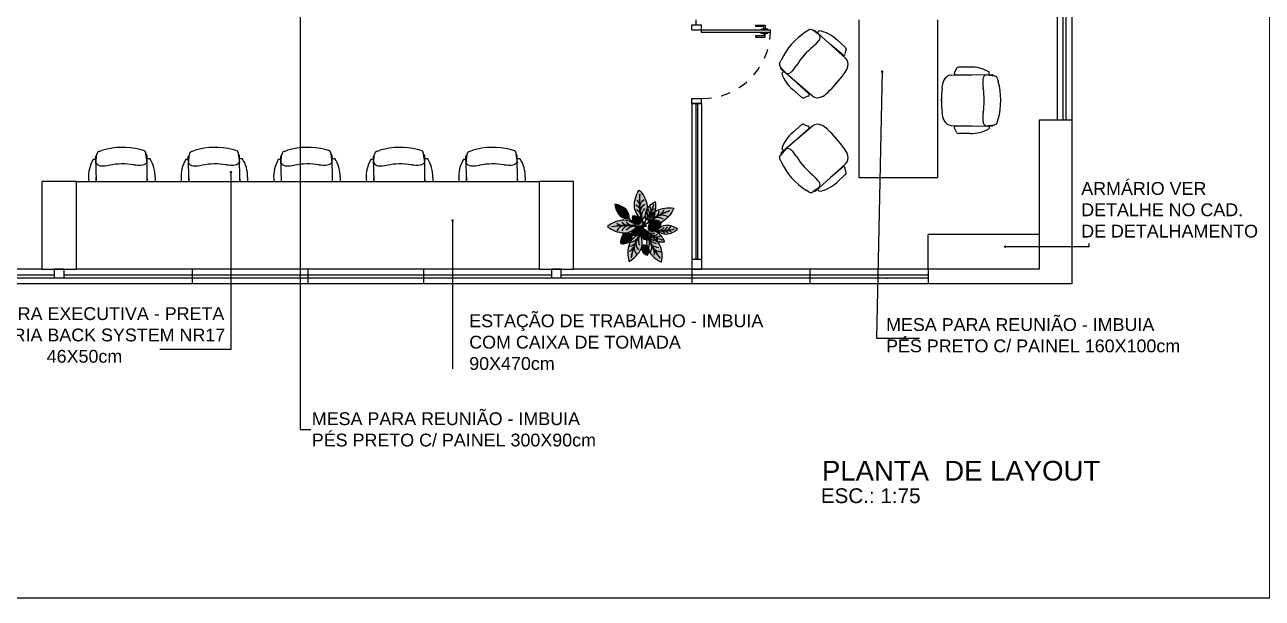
# Model space of a CAD drawing. Header units: millimetres. Extents: x 7034 to 7235, y -465 to -380.
# Drawn here: x 7090.54 to 7103.11, y -396.42 to -390.6 of the extents above; entities that cross this region are included whole.
import ezdxf

# ---------------------------------------------------------------- set-up
doc = ezdxf.new("R2010")
doc.units = ezdxf.units.MM
doc.header["$LTSCALE"] = 0.005
doc.linetypes.add('CONTINUO', pattern=[0])
doc.linetypes.add('DASHED', pattern=[19.05, 12.7, -6.35])
doc.layers.get('0').update_dxf_attribs({"linetype": 'CONTINUO'})
for name, color, linetype in [('0-COTAS', 12, 'Continuous'), ('A-05', 5, 'Continuous'), ('ARQ-PEITORIAL', 4, 'Continuous'), ('ARQ-TEXTO', 3, 'Continuous'), ('ARQ_ALVENARIA', 6, 'Continuous'), ('ARQ_ESQUADRIA', 5, 'Continuous'), ('ARQ_JANELAALTA', 150, 'DASHED'), ('ARQ_TXT_AMBIENTE', 3, 'Continuous'), ('JANELA', 10, 'Continuous'), ('MESA', 7, 'Continuous')]:
    doc.layers.add(name, color=color, linetype=linetype)
doc.layers.add('0-LAYOUT', color=250, linetype='Continuous', lineweight=25)
doc.layers.add('TEXTO', color=7, linetype='Continuous', lineweight=15)
doc.styles.add('50', font='ARIALN.TTF', dxfattribs={"height": 0.1})
doc.styles.get("Standard").update_dxf_attribs({"font": 'arial.ttf'})
doc.dimstyles.new('50', dxfattribs={"dimscale": 0, "dimtxt": 0.1, "dimasz": 0.025, "dimexe": 0.05, "dimexo": 0.05, "dimgap": 0.01, "dimtad": 1, "dimdec": 0, "dimlfac": 100, "dimzin": 0, "dimdsep": 46, "dimtxsty": '50', "dimblk": 'DOT', "dimcen": 0.02, "dimclrd": 1, "dimclre": 1, "dimclrt": 7, "dimadec": 0, "dimazin": 0, "dimtfac": 1, "dimtdec": 0, "dimtofl": 0, "dimtmove": 2, "dimatfit": 2, "dimldrblk": 'DOT', "dimfxl": 0.05, "dimtolj": 1, "dimtzin": 0, "dimlwd": -1, "dimarcsym": 0})

# ---------------------------------------------------------------- blocks, each defined once
blk = doc.blocks.new('_DOT')
at = {"color": 0, "linetype": 'ByBlock'}
blk.add_line((-0.5, 0), (-1, 0), dxfattribs=at)
at = {"color": 0, "linetype": 'ByBlock', "const_width": 0.5}
blk.add_lwpolyline([(-0.25, 0, 1), (0.25, 0, 1)], format="xyb", close=True, dxfattribs=at)
blk = doc.blocks.new('DOT')
at = {"layer": 'ARQ-TEXTO', "color": 0, "linetype": 'ByBlock'}
blk.add_line((-0.5, 0), (-1, 0), dxfattribs=at)
at = {"layer": 'ARQ-TEXTO', "color": 0, "linetype": 'ByBlock', "const_width": 0.5}
blk.add_lwpolyline([(-0.25, 0, 1), (0.25, 0, 1)], format="xyb", close=True, dxfattribs=at)
blk = doc.blocks.new('folha Ant')
at = {"layer": 'MESA', "ltscale": 0.8}
h = blk.add_hatch(color=35, dxfattribs=at)
h.dxf.hatch_style = 1
h.set_gradient(color1=(179, 116, 77), color2=(114, 74, 49), one_color=1, tint=0.32, name='CURVED')
h.paths.add_polyline_path([(0.05, 0), (0.049, 0.006, 0.033108), (0, 0, 0.809082), (0.002, -0.006, -0.032777)])
h.paths.add_polyline_path([(0.097, 0.005, 0.033108), (0.049, 0.006), (0.05, 0, -0.032777), (0.098, -0.001), (0.095, 0.003)])
h = blk.add_hatch(color=85, dxfattribs=at)
h.dxf.hatch_style = 1
h.set_gradient(color1=(103, 159, 96), color2=(52, 80, 48), one_color=1, tint=0.25)
h.paths.add_polyline_path([(0.353, 0.007, -0.09675), (0.099, 0.007, 0.007527), (0.095, 0.003, 0.014292), (0.102, -0.005, 0.086654)])
h = blk.add_hatch(color=85, dxfattribs=at)
h.dxf.hatch_style = 1
h.set_gradient(color1=(103, 159, 96), color2=(179, 207, 175), one_color=1, tint=0.75, name='INVCURVED')
h.paths.add_polyline_path([(0.227, 0.068, 0.199512), (0.099, 0.007, 0.09675), (0.353, 0.007, -0.086654), (0.102, -0.005, 0.192489), (0.227, -0.062, 0.158608), (0.395, 0.003, 0.158608)])
blk.add_lwpolyline([(0.098, -0.001), (0.095, 0.003), (0.097, 0.005, 0.066288), (0, 0, 0.809082), (0.002, -0.006, -0.065625)], format="xyb", close=True, dxfattribs=at)
for centre, radius, start, end in [((0.236, -0.116), 0.184, 92.9121, 139.7695), ((0.236, 0.122), 0.184, 220.2305, 267.0879), ((0.224, 0.658), 0.664, 259.119, 281.2235), ((0.191, 0.72), 0.731, 263.0097, 282.8199), ((0.114, 0.119), 0.119, 277.6411, 318.482), ((0.151, 0.101), 0.113, 290.5634, 330.4539), ((0.211, -0.224), 0.292, 50.9055, 86.9554), ((0.211, 0.229), 0.292, 273.0446, 309.0945), ((0.212, 0.088), 0.0955, 283.0013, 333.1911), ((0.113, -0.124), 0.121, 41.7528, 70.1061), ((0.185, -0.082), 0.0727, 27.7376, 79.2347), ((0.238, -0.1), 0.0902, 48.8027, 88.011)]:
    blk.add_arc(centre, radius, start, end, dxfattribs=at)
blk = doc.blocks.new('folha A')
at = {"layer": 'MESA', "ltscale": 0.8}
h = blk.add_hatch(color=7, dxfattribs=at)
h.dxf.hatch_style = 1
h.set_gradient(color1=(237, 238, 238), one_color=1, tint=1)
h.paths.add_polyline_path([(0.15, 0, 0.256909), (0.054, 0.05, 0.240303), (0.003, 0.008, -0.358381), (0.049, 0.031, 0.270233), (0, 0, -0.348977), (0.036, 0.015, 0.25095), (0.004, 0, -0.245389), (0.03, 0.008, 0.153246), (0.008, 0, 0.15184), (0.03, -0.008, 0.001374), (0.03, -0.008, -0.245389), (0.004, 0, 0.25095), (0.036, -0.015, -0.348977), (0, 0, 0.270233), (0.049, -0.031, -0.358381), (0.003, -0.008, 0.240303), (0.054, -0.05, 0.256909)])
edge = h.paths.add_edge_path(flags=16)
edge.add_arc((0.01, 0.055), 0.0552, 269.916, 271.4154, ccw=False)
edge.add_arc((0.011, -0.049), 0.0487, 89.8163, 91.5152, ccw=False)
edge.add_arc((0.01, 0.055), 0.0552, 271.4154, 288.9745)
edge.add_spline(control_points=[(0.028, 0.003), (0.028, 0.003), (0.03, 0.003), (0.032, 0.002), (0.034, 0.002)], knot_values=[0.247151, 0.247151, 0.247151, 0.247151, 0.247786, 0.253074, 0.253074, 0.253074, 0.253074], degree=3, periodic=0)
edge.add_spline(control_points=[(0.034, 0.002), (0.035, 0.002), (0.036, 0.002), (0.037, 0.002)], knot_values=[0.243636, 0.243636, 0.243636, 0.243636, 0.247151, 0.247151, 0.247151, 0.247151], degree=3, periodic=0)
edge.add_spline(control_points=[(0.037, 0.002), (0.039, 0.002), (0.04, 0.001), (0.042, 0.001), (0.043, 0.001)], knot_values=[0.23773, 0.23773, 0.23773, 0.23773, 0.241748, 0.243636, 0.243636, 0.243636, 0.243636], degree=3, periodic=0)
edge.add_spline(control_points=[(0.043, 0.001), (0.044, 0.001), (0.045, 0.001), (0.046, 0.001)], knot_values=[0.234818, 0.234818, 0.234818, 0.234818, 0.23773, 0.23773, 0.23773, 0.23773], degree=3, periodic=0)
edge.add_spline(control_points=[(0.046, 0.001), (0.047, 0.001), (0.049, 0.001), (0.05, 0.001)], knot_values=[0.230931, 0.230931, 0.230931, 0.230931, 0.234818, 0.234818, 0.234818, 0.234818], degree=3, periodic=0)
edge.add_spline(control_points=[(0.05, 0.001), (0.051, 0.001), (0.053, 0.001), (0.054, 0.001)], knot_values=[0.226471, 0.226471, 0.226471, 0.226471, 0.230931, 0.230931, 0.230931, 0.230931], degree=3, periodic=0)
edge.add_spline(control_points=[(0.054, 0.001), (0.055, 0.001), (0.056, 0.001), (0.058, 0.001), (0.059, 0.001)], knot_values=[0.221526, 0.221526, 0.221526, 0.221526, 0.222579, 0.226471, 0.226471, 0.226471, 0.226471], degree=3, periodic=0)
edge.add_spline(control_points=[(0.059, 0.001), (0.061, 0.001), (0.062, 0.001), (0.064, 0.002)], knot_values=[0.217168, 0.217168, 0.217168, 0.217168, 0.221526, 0.221526, 0.221526, 0.221526], degree=3, periodic=0)
edge.add_spline(control_points=[(0.064, 0.002), (0.065, 0.002), (0.066, 0.002), (0.067, 0.003), (0.067, 0.003)], knot_values=[0.213164, 0.213164, 0.213164, 0.213164, 0.216463, 0.217168, 0.217168, 0.217168, 0.217168], degree=3, periodic=0)
edge.add_spline(control_points=[(0.067, 0.003), (0.068, 0.004), (0.07, 0.004), (0.072, 0.005), (0.072, 0.005)], knot_values=[0.207777, 0.207777, 0.207777, 0.207777, 0.211372, 0.213164, 0.213164, 0.213164, 0.213164], degree=3, periodic=0)
edge.add_spline(control_points=[(0.072, 0.005), (0.073, 0.005), (0.074, 0.005), (0.076, 0.004), (0.076, 0.004)], knot_values=[0.203445, 0.203445, 0.203445, 0.203445, 0.204995, 0.207777, 0.207777, 0.207777, 0.207777], degree=3, periodic=0)
edge.add_spline(control_points=[(0.076, 0.004), (0.076, 0.004), (0.077, 0.003), (0.077, 0.001), (0.076, 0), (0.076, 0)], knot_values=[0.199694, 0.199694, 0.199694, 0.199694, 0.199863, 0.203137, 0.203445, 0.203445, 0.203445, 0.203445], degree=3, periodic=0)
edge.add_spline(control_points=[(0.076, 0), (0.076, -0.001), (0.076, -0.002), (0.075, -0.002), (0.075, -0.003)], knot_values=[0.196756, 0.196756, 0.196756, 0.196756, 0.198903, 0.199694, 0.199694, 0.199694, 0.199694], degree=3, periodic=0)
edge.add_spline(control_points=[(0.075, -0.003), (0.074, -0.003), (0.073, -0.004), (0.073, -0.004), (0.072, -0.004)], knot_values=[0.193643, 0.193643, 0.193643, 0.193643, 0.195869, 0.196756, 0.196756, 0.196756, 0.196756], degree=3, periodic=0)
edge.add_spline(control_points=[(0.072, -0.004), (0.071, -0.005), (0.069, -0.005), (0.068, -0.005)], knot_values=[0.189135, 0.189135, 0.189135, 0.189135, 0.193643, 0.193643, 0.193643, 0.193643], degree=3, periodic=0)
edge.add_spline(control_points=[(0.068, -0.005), (0.068, -0.005), (0.067, -0.006), (0.066, -0.006), (0.065, -0.006)], knot_values=[0.186092, 0.186092, 0.186092, 0.186092, 0.186502, 0.189135, 0.189135, 0.189135, 0.189135], degree=3, periodic=0)
edge.add_spline(control_points=[(0.065, -0.006), (0.063, -0.006), (0.062, -0.006), (0.061, -0.006)], knot_values=[0.182083, 0.182083, 0.182083, 0.182083, 0.186092, 0.186092, 0.186092, 0.186092], degree=3, periodic=0)
edge.add_spline(control_points=[(0.061, -0.006), (0.06, -0.006), (0.058, -0.006), (0.057, -0.006)], knot_values=[0.178391, 0.178391, 0.178391, 0.178391, 0.182083, 0.182083, 0.182083, 0.182083], degree=3, periodic=0)
edge.add_spline(control_points=[(0.057, -0.006), (0.057, -0.006), (0.056, -0.006), (0.054, -0.006), (0.053, -0.006)], knot_values=[0.17468, 0.17468, 0.17468, 0.17468, 0.175797, 0.178391, 0.178391, 0.178391, 0.178391], degree=3, periodic=0)
edge.add_spline(control_points=[(0.053, -0.006), (0.052, -0.006), (0.052, -0.006), (0.051, -0.006)], knot_values=[0.171864, 0.171864, 0.171864, 0.171864, 0.17468, 0.17468, 0.17468, 0.17468], degree=3, periodic=0)
edge.add_spline(control_points=[(0.051, -0.006), (0.049, -0.006), (0.048, -0.006), (0.047, -0.006)], knot_values=[0.16826, 0.16826, 0.16826, 0.16826, 0.171864, 0.171864, 0.171864, 0.171864], degree=3, periodic=0)
edge.add_spline(control_points=[(0.047, -0.006), (0.045, -0.006), (0.043, -0.006), (0.041, -0.006), (0.041, -0.006)], knot_values=[0.162342, 0.162342, 0.162342, 0.162342, 0.167388, 0.16826, 0.16826, 0.16826, 0.16826], degree=3, periodic=0)
edge.add_spline(control_points=[(0.041, -0.006), (0.04, -0.005), (0.039, -0.005), (0.037, -0.005)], knot_values=[0.158654, 0.158654, 0.158654, 0.158654, 0.162342, 0.162342, 0.162342, 0.162342], degree=3, periodic=0)
edge.add_spline(control_points=[(0.037, -0.005), (0.037, -0.005), (0.036, -0.005), (0.035, -0.005)], knot_values=[0.156033, 0.156033, 0.156033, 0.156033, 0.158654, 0.158654, 0.158654, 0.158654], degree=3, periodic=0)
edge.add_spline(control_points=[(0.035, -0.005), (0.033, -0.004), (0.032, -0.004), (0.03, -0.004), (0.029, -0.004)], knot_values=[0.15048, 0.15048, 0.15048, 0.15048, 0.154549, 0.156033, 0.156033, 0.156033, 0.156033], degree=3, periodic=0)
edge.add_arc((0.011, -0.049), 0.0487, 67.7054, 89.8163)
at = {"layer": 'MESA', "lineweight": 5, "ltscale": 0.8}
h = blk.add_hatch(color=83, dxfattribs=at)
h.dxf.hatch_style = 1
h.set_gradient(color1=(117, 211, 105), one_color=1, tint=1)
h.paths.add_polyline_path([(0.049, 0.031, 0.358381), (0.003, 0.008, 0.02724), (0, 0, -0.270233)])
h.paths.add_polyline_path([(0.004, 0, -0.25095), (0.036, 0.015, 0.348977), (0, 0, 0.348977), (0.036, -0.015, -0.25095)])
h.paths.add_polyline_path([(0.03, 0.008, 0.245389), (0.004, 0, 0.245389), (0.03, -0.008, -0.153246), (0.008, 0, -0.153246)], flags=17)
h.paths.add_polyline_path([(0, 0, 0.02724), (0.003, -0.008, 0.358381), (0.049, -0.031, -0.270233)])
h = blk.add_hatch(color=95, dxfattribs=at)
h.dxf.hatch_style = 1
h.set_gradient(color1=(68, 182, 53), color2=(121, 213, 109), one_color=1, tint=0.63, name='CYLINDER')
edge = h.paths.add_edge_path()
edge.add_spline(control_points=[(0.072, -0.004), (0.073, -0.004), (0.073, -0.004), (0.074, -0.003), (0.075, -0.003)], knot_values=[0.193643, 0.193643, 0.193643, 0.193643, 0.194531, 0.196756, 0.196756, 0.196756, 0.196756], degree=3, periodic=0)
edge.add_spline(control_points=[(0.075, -0.003), (0.075, -0.002), (0.076, -0.002), (0.076, -0.001), (0.076, 0)], knot_values=[0.196756, 0.196756, 0.196756, 0.196756, 0.197548, 0.199694, 0.199694, 0.199694, 0.199694], degree=3, periodic=0)
edge.add_spline(control_points=[(0.076, 0), (0.076, 0), (0.077, 0.001), (0.077, 0.003), (0.076, 0.004), (0.076, 0.004)], knot_values=[0.199694, 0.199694, 0.199694, 0.199694, 0.200002, 0.203276, 0.203445, 0.203445, 0.203445, 0.203445], degree=3, periodic=0)
edge.add_spline(control_points=[(0.076, 0.004), (0.076, 0.004), (0.074, 0.005), (0.073, 0.005), (0.072, 0.005)], knot_values=[0.203445, 0.203445, 0.203445, 0.203445, 0.206228, 0.207777, 0.207777, 0.207777, 0.207777], degree=3, periodic=0)
edge.add_spline(control_points=[(0.072, 0.005), (0.072, 0.005), (0.07, 0.004), (0.068, 0.004), (0.067, 0.003)], knot_values=[0.207777, 0.207777, 0.207777, 0.207777, 0.20957, 0.213164, 0.213164, 0.213164, 0.213164], degree=3, periodic=0)
edge.add_spline(control_points=[(0.067, 0.003), (0.067, 0.003), (0.066, 0.002), (0.065, 0.002), (0.064, 0.002)], knot_values=[0.213164, 0.213164, 0.213164, 0.213164, 0.213868, 0.217168, 0.217168, 0.217168, 0.217168], degree=3, periodic=0)
edge.add_spline(control_points=[(0.064, 0.002), (0.062, 0.001), (0.061, 0.001), (0.059, 0.001)], knot_values=[0.217168, 0.217168, 0.217168, 0.217168, 0.221526, 0.221526, 0.221526, 0.221526], degree=3, periodic=0)
edge.add_spline(control_points=[(0.059, 0.001), (0.058, 0.001), (0.056, 0.001), (0.055, 0.001), (0.054, 0.001)], knot_values=[0.221526, 0.221526, 0.221526, 0.221526, 0.225418, 0.226471, 0.226471, 0.226471, 0.226471], degree=3, periodic=0)
edge.add_spline(control_points=[(0.054, 0.001), (0.053, 0.001), (0.051, 0.001), (0.05, 0.001)], knot_values=[0.226471, 0.226471, 0.226471, 0.226471, 0.230931, 0.230931, 0.230931, 0.230931], degree=3, periodic=0)
edge.add_spline(control_points=[(0.05, 0.001), (0.049, 0.001), (0.047, 0.001), (0.046, 0.001)], knot_values=[0.230931, 0.230931, 0.230931, 0.230931, 0.234818, 0.234818, 0.234818, 0.234818], degree=3, periodic=0)
edge.add_spline(control_points=[(0.046, 0.001), (0.045, 0.001), (0.044, 0.001), (0.043, 0.001)], knot_values=[0.234818, 0.234818, 0.234818, 0.234818, 0.23773, 0.23773, 0.23773, 0.23773], degree=3, periodic=0)
edge.add_spline(control_points=[(0.043, 0.001), (0.042, 0.001), (0.04, 0.001), (0.039, 0.002), (0.037, 0.002)], knot_values=[0.23773, 0.23773, 0.23773, 0.23773, 0.239619, 0.243636, 0.243636, 0.243636, 0.243636], degree=3, periodic=0)
edge.add_spline(control_points=[(0.037, 0.002), (0.036, 0.002), (0.035, 0.002), (0.034, 0.002)], knot_values=[0.243636, 0.243636, 0.243636, 0.243636, 0.247151, 0.247151, 0.247151, 0.247151], degree=3, periodic=0)
edge.add_spline(control_points=[(0.034, 0.002), (0.032, 0.002), (0.03, 0.003), (0.028, 0.003), (0.028, 0.003)], knot_values=[0.247151, 0.247151, 0.247151, 0.247151, 0.25244, 0.253074, 0.253074, 0.253074, 0.253074], degree=3, periodic=0)
edge.add_arc((0.011, 0.049), 0.0487, 271.5152, 290.2274, ccw=False)
edge.add_arc((0.011, -0.049), 0.0487, 67.7054, 88.4848, ccw=False)
edge.add_spline(control_points=[(0.029, -0.004), (0.03, -0.004), (0.032, -0.004), (0.033, -0.004), (0.035, -0.005)], knot_values=[0.15048, 0.15048, 0.15048, 0.15048, 0.151964, 0.156033, 0.156033, 0.156033, 0.156033], degree=3, periodic=0)
edge.add_spline(control_points=[(0.035, -0.005), (0.036, -0.005), (0.037, -0.005), (0.037, -0.005)], knot_values=[0.156033, 0.156033, 0.156033, 0.156033, 0.158654, 0.158654, 0.158654, 0.158654], degree=3, periodic=0)
edge.add_spline(control_points=[(0.037, -0.005), (0.039, -0.005), (0.04, -0.005), (0.041, -0.006)], knot_values=[0.158654, 0.158654, 0.158654, 0.158654, 0.162342, 0.162342, 0.162342, 0.162342], degree=3, periodic=0)
edge.add_spline(control_points=[(0.041, -0.006), (0.041, -0.006), (0.043, -0.006), (0.045, -0.006), (0.047, -0.006)], knot_values=[0.162342, 0.162342, 0.162342, 0.162342, 0.163214, 0.16826, 0.16826, 0.16826, 0.16826], degree=3, periodic=0)
edge.add_spline(control_points=[(0.047, -0.006), (0.048, -0.006), (0.049, -0.006), (0.051, -0.006)], knot_values=[0.16826, 0.16826, 0.16826, 0.16826, 0.171864, 0.171864, 0.171864, 0.171864], degree=3, periodic=0)
edge.add_spline(control_points=[(0.051, -0.006), (0.052, -0.006), (0.052, -0.006), (0.053, -0.006)], knot_values=[0.171864, 0.171864, 0.171864, 0.171864, 0.17468, 0.17468, 0.17468, 0.17468], degree=3, periodic=0)
edge.add_spline(control_points=[(0.053, -0.006), (0.054, -0.006), (0.056, -0.006), (0.057, -0.006), (0.057, -0.006)], knot_values=[0.17468, 0.17468, 0.17468, 0.17468, 0.177274, 0.178391, 0.178391, 0.178391, 0.178391], degree=3, periodic=0)
edge.add_spline(control_points=[(0.057, -0.006), (0.058, -0.006), (0.06, -0.006), (0.061, -0.006)], knot_values=[0.178391, 0.178391, 0.178391, 0.178391, 0.182083, 0.182083, 0.182083, 0.182083], degree=3, periodic=0)
edge.add_spline(control_points=[(0.061, -0.006), (0.062, -0.006), (0.063, -0.006), (0.065, -0.006)], knot_values=[0.182083, 0.182083, 0.182083, 0.182083, 0.186092, 0.186092, 0.186092, 0.186092], degree=3, periodic=0)
edge.add_spline(control_points=[(0.065, -0.006), (0.066, -0.006), (0.067, -0.006), (0.068, -0.005), (0.068, -0.005)], knot_values=[0.186092, 0.186092, 0.186092, 0.186092, 0.188726, 0.189135, 0.189135, 0.189135, 0.189135], degree=3, periodic=0)
edge.add_spline(control_points=[(0.068, -0.005), (0.069, -0.005), (0.071, -0.005), (0.072, -0.004)], knot_values=[0.189135, 0.189135, 0.189135, 0.189135, 0.193643, 0.193643, 0.193643, 0.193643], degree=3, periodic=0)
at = {"layer": 'MESA', "lineweight": 9, "ltscale": 0.8}
for p, q in [((0.03, -0.001), (0.024, 0)), ((0.032, 0), (0.036, 0.005)), ((0.037, 0.001), (0.041, 0.007)), ((0.043, -0.003), (0.043, 0.004)), ((0.046, -0.001), (0.047, 0.003)), ((0.051, -0.002), (0.048, 0.009)), ((0.055, -0.001), (0.054, 0.005)), ((0.06, -0.001), (0.057, 0.006)), ((0.064, 0), (0.064, 0.006)), ((0.067, 0), (0.067, 0.009)), ((0.071, 0.001), (0.074, 0.009)), ((0.074, 0.002), (0.081, 0.007)), ((0.074, 0.001), (0.084, -0.002)), ((0.033, -0.002), (0.036, -0.006)), ((0.036, -0.002), (0.038, -0.007)), ((0.04, -0.002), (0.042, -0.01)), ((0.047, -0.005), (0.046, -0.011)), ((0.051, -0.005), (0.049, -0.009)), ((0.055, -0.004), (0.052, -0.01)), ((0.057, -0.005), (0.057, -0.013)), ((0.063, -0.004), (0.058, -0.01)), ((0.065, -0.004), (0.065, -0.01)), ((0.068, -0.003), (0.068, -0.012)), ((0.072, -0.003), (0.073, -0.008)), ((0.073, -0.001), (0.078, -0.005))]:
    blk.add_line(p, q, dxfattribs=at)
for centre, radius, start, end in [((0.07, -0.022), 0.0735, 102.4876, 162.7777), ((0.007, 0.048), 0.0483, 273.5313, 328.711), ((0.01, 0.055), 0.0552, 269.916, 311.5613), ((0.011, -0.049), 0.0487, 43.3703, 91.5152), ((0.065, -0.002), 0.025, 51.9712, 139.685), ((0.079, 0.001), 0.0378, 48.9446, 144.5333), ((0.057, -0.062), 0.112, 33.595, 91.2278), ((0.07, 0.022), 0.0735, 197.2223, 257.5124), ((0.007, -0.048), 0.0483, 31.289, 86.4687), ((0.068, -0.001), 0.0254, 213.677, 332.8415), ((0.08, 0.002), 0.0409, 217.4348, 331.7322), ((0.057, 0.062), 0.112, 268.7722, 326.405)]:
    blk.add_arc(centre, radius, start, end, dxfattribs=at)
at = {"layer": 'MESA', "color": 62, "lineweight": 5, "ltscale": 0.8}
for centre, radius, start, end in [((0.051, -0.027), 0.0573, 91.7664, 152.2545), ((0.028, -0.015), 0.0315, 73.8983, 150.8496), ((0.04, -0.009), 0.0406, 77.1426, 158.365), ((0.034, -0.023), 0.0378, 86.5852, 142.9351), ((0.025, -0.021), 0.0293, 79.5747, 134.724), ((0.032, -0.03), 0.0385, 92.8652, 127.7155), ((0.051, 0.027), 0.0573, 207.7455, 268.2336), ((0.028, 0.015), 0.0315, 209.1504, 286.1017), ((0.04, 0.009), 0.0406, 201.635, 282.8574), ((0.034, 0.023), 0.0378, 217.0649, 273.4148), ((0.025, 0.021), 0.0293, 225.276, 280.4253), ((0.032, 0.03), 0.0385, 232.2845, 267.1348)]:
    blk.add_arc(centre, radius, start, end, dxfattribs=at)
blk.add_open_spline([(0.029, -0.004), (0.03, -0.004), (0.034, -0.004), (0.043, -0.006), (0.055, -0.006), (0.066, -0.006), (0.072, -0.005), (0.075, -0.002), (0.077, 0), (0.077, 0.004), (0.074, 0.006), (0.07, 0.005), (0.065, 0.001), (0.054, 0.001), (0.042, 0.001), (0.033, 0.002), (0.028, 0.003), (0.028, 0.003)], degree=3, knots=[0.1504802, 0.1504802, 0.1504802, 0.1504802, 0.1519644, 0.163214, 0.177274, 0.1887256, 0.1945307, 0.1975476, 0.2000024, 0.2032763, 0.2062279, 0.2095699, 0.2138685, 0.2254176, 0.2396186, 0.2524399, 0.2530743, 0.2530743, 0.2530743, 0.2530743], dxfattribs=at)
blk = doc.blocks.new('Anturio Completa')
at = {"layer": 'MESA', "xscale": -1}
for p, rotation in [((0.038, -0.393), 275.9103487005754), ((0.005, -0.374), 209.3422747969654)]:
    blk.add_blockref('folha Ant', p, dxfattribs=dict(at, rotation=rotation))
at = {"layer": 'MESA'}
for name, p, xscale, yscale, zscale, rotation in [('folha Ant', (-0.054, -0.336), 0.6875195991113106, 0.6875195991113106, 0.6875195991113106, 134.6123703789177), ('folha Ant', (0.04, -0.36), 0.6875195991112988, 0.6875195991112988, 0.6875195991112988, 62.02852832027476), ('folha A', (0.009, -0.344), 0.7678141644548924, 0.7678141644548924, 0.7678141644548924, 132.2423739965674), ('folha Ant', (0.06, -0.357), 0.4588451896756128, 0.4588451896756128, 0.4588451896756128, 214.0760858842101), ('folha Ant', (0.023, -0.387), 0.6875195991113231, 0.6875195991113231, 0.6875195991113231, 329.7037252995857), ('folha Ant', (0.118, -0.414), 0.6875195991112374, 0.6875195991112374, 0.6875195991112374, 3.732606609119444), ('folha A', (0.032, -0.399), 0.7678141644548586, 0.7678141644548586, 0.7678141644548586, 290.0444626994612), ('folha A', (0.045, -0.554), 0.7678141644548586, 0.7678141644548586, 0.7678141644548586, 290.0444626994612)]:
    blk.add_blockref(name, p, dxfattribs=dict(at, xscale=xscale, yscale=yscale, zscale=zscale, rotation=rotation))
for name, p, rotation in [('folha Ant', (0.072, -0.366), 180), ('folha Ant', (0.043, -0.356), 248.0349850699403), ('folha Ant', (0.042, -0.381), 297.7195320534174), ('folha A', (0.092, -0.395), 27.2090412711087), ('folha A', (-0.081, -0.439), 224.8255080541778)]:
    blk.add_blockref(name, p, dxfattribs=dict(at, rotation=rotation))

msp = doc.modelspace()

# ---------------------------------------------------------------- linework, layer by layer
msp.add_lwpolyline([(7103.186, -381.57), (7103.186, -396.42), (7082.186, -396.42), (7082.186, -381.57)], close=True)
at = {"layer": '0-LAYOUT', "linetype": 'ByBlock'}
for p, q in [((7098.51, -390.649), (7098.478, -390.669)), ((7098.625, -390.705), (7098.548, -390.652)), ((7099.015, -390.547), (7099.015, -392.147)), ((7099.815, -390.547), (7099.815, -392.147)), ((7098.572, -390.657), (7098.555, -390.657)), ((7098.882, -390.937), (7098.572, -390.657)), ((7098.595, -390.678), (7098.613, -390.658)), ((7098.791, -390.748), (7098.879, -390.826)), ((7098.853, -390.903), (7098.727, -390.797)), ((7098.888, -390.849), (7098.875, -390.893)), ((7098.212, -390.989), (7098.227, -390.955)), ((7098.281, -391.096), (7098.219, -391.026)), ((7100.146, -391.026), (7100.028, -391.027)), ((7098.227, -391.049), (7098.225, -391.033)), ((7098.545, -391.321), (7098.227, -391.049)), ((7098.251, -391.07), (7098.233, -391.09)), ((7099.953, -391.108), (7100.371, -391.103)), ((7100.007, -391.038), (7099.987, -391.08)), ((7099.997, -391.102), (7100.162, -391.105)), ((7100.3, -391.103), (7100.393, -391.114)), ((7100.339, -391.103), (7100.339, -391.076)), ((7100.371, -391.103), (7100.383, -391.114)), ((7100.422, -391.138), (7100.433, -391.173)), ((7098.346, -391.255), (7098.435, -391.332)), ((7098.507, -391.297), (7098.386, -391.186)), ((7098.458, -391.338), (7098.5, -391.32)), ((7098.545, -391.625), (7098.227, -391.896)), ((7098.346, -391.69), (7098.435, -391.613)), ((7098.507, -391.649), (7098.386, -391.76)), ((7098.458, -391.608), (7098.5, -391.626)), ((7099.953, -391.619), (7100.371, -391.625)), ((7100.007, -391.689), (7099.987, -391.648)), ((7099.997, -391.626), (7100.162, -391.622)), ((7100.3, -391.624), (7100.393, -391.613)), ((7100.339, -391.625), (7100.339, -391.651)), ((7100.371, -391.625), (7100.383, -391.614)), ((7100.422, -391.59), (7100.433, -391.554)), ((7100.146, -391.701), (7100.028, -391.7)), ((7091.299, -391.883), (7091.335, -391.871)), ((7091.751, -391.874), (7091.715, -391.863)), ((7091.788, -391.995), (7091.775, -391.903)), ((7091.787, -391.924), (7091.776, -391.912)), ((7092.239, -391.883), (7092.275, -391.871)), ((7092.691, -391.874), (7092.655, -391.863)), ((7092.728, -391.995), (7092.715, -391.903)), ((7092.727, -391.924), (7092.716, -391.912)), ((7093.179, -391.883), (7093.215, -391.871)), ((7093.631, -391.874), (7093.595, -391.863)), ((7093.668, -391.995), (7093.655, -391.903)), ((7093.667, -391.924), (7093.656, -391.912)), ((7094.119, -391.883), (7094.155, -391.871)), ((7094.571, -391.874), (7094.535, -391.863)), ((7094.608, -391.995), (7094.595, -391.903)), ((7094.607, -391.924), (7094.596, -391.912)), ((7095.059, -391.883), (7095.095, -391.871)), ((7095.511, -391.874), (7095.475, -391.863)), ((7095.548, -391.995), (7095.535, -391.903)), ((7095.547, -391.924), (7095.536, -391.912)), ((7098.281, -391.85), (7098.219, -391.92)), ((7098.227, -391.896), (7098.225, -391.913)), ((7098.251, -391.875), (7098.233, -391.856)), ((7091.266, -391.966), (7091.239, -391.966)), ((7091.265, -391.934), (7091.276, -391.922)), ((7091.273, -392.187), (7091.265, -391.934)), ((7091.267, -392.005), (7091.277, -391.912)), ((7091.789, -392.187), (7091.787, -391.924)), ((7091.788, -391.956), (7091.814, -391.955)), ((7092.206, -391.966), (7092.179, -391.966)), ((7092.205, -391.934), (7092.216, -391.922)), ((7092.213, -392.187), (7092.205, -391.934)), ((7092.207, -392.005), (7092.217, -391.912)), ((7092.729, -392.187), (7092.727, -391.924)), ((7092.728, -391.956), (7092.754, -391.955)), ((7093.146, -391.966), (7093.119, -391.966)), ((7093.145, -391.934), (7093.156, -391.922)), ((7093.153, -392.187), (7093.145, -391.934)), ((7093.147, -392.005), (7093.157, -391.912)), ((7093.669, -392.187), (7093.667, -391.924)), ((7093.668, -391.956), (7093.694, -391.955)), ((7094.086, -391.966), (7094.059, -391.966)), ((7094.085, -391.934), (7094.096, -391.922)), ((7094.093, -392.187), (7094.085, -391.934)), ((7094.087, -392.005), (7094.097, -391.912)), ((7094.609, -392.187), (7094.607, -391.924)), ((7094.608, -391.956), (7094.634, -391.955)), ((7095.026, -391.966), (7094.999, -391.966)), ((7095.025, -391.934), (7095.036, -391.922)), ((7095.033, -392.187), (7095.025, -391.934)), ((7095.027, -392.005), (7095.037, -391.912)), ((7095.549, -392.187), (7095.547, -391.924)), ((7095.548, -391.956), (7095.574, -391.955)), ((7098.212, -391.956), (7098.227, -391.99)), ((7098.882, -392.009), (7098.572, -392.289)), ((7091.193, -392.161), (7091.194, -392.187)), ((7091.271, -392.187), (7091.271, -392.144)), ((7091.791, -392.187), (7091.789, -392.134)), ((7091.868, -392.148), (7091.868, -392.187)), ((7092.133, -392.161), (7092.134, -392.187)), ((7092.211, -392.187), (7092.211, -392.144)), ((7092.731, -392.187), (7092.729, -392.134)), ((7092.808, -392.148), (7092.808, -392.187)), ((7093.073, -392.161), (7093.074, -392.187)), ((7093.151, -392.187), (7093.151, -392.144)), ((7093.671, -392.187), (7093.669, -392.134)), ((7093.748, -392.148), (7093.748, -392.187)), ((7094.013, -392.161), (7094.014, -392.187)), ((7094.091, -392.187), (7094.091, -392.144)), ((7094.611, -392.187), (7094.609, -392.134)), ((7094.688, -392.148), (7094.688, -392.187)), ((7094.953, -392.161), (7094.954, -392.187)), ((7095.031, -392.187), (7095.031, -392.144)), ((7095.551, -392.187), (7095.549, -392.134)), ((7095.628, -392.148), (7095.628, -392.187)), ((7098.853, -392.043), (7098.727, -392.149)), ((7098.791, -392.197), (7098.879, -392.119)), ((7098.888, -392.097), (7098.875, -392.053)), ((7099.015, -392.147), (7099.815, -392.147)), ((7091.069, -392.187), (7095.769, -392.187)), ((7098.51, -392.296), (7098.478, -392.277)), ((7098.625, -392.241), (7098.548, -392.294)), ((7098.572, -392.289), (7098.555, -392.288)), ((7098.595, -392.268), (7098.613, -392.288)), ((7100.849, -392.727), (7099.719, -392.727)), ((7099.719, -393.077), (7099.719, -392.727))]:
    msp.add_line(p, q, dxfattribs=at)
for centre, radius, start, end in [((7098.527, -390.678), 0.0328, 51.4098, 120.5547), ((7098.88, -391.275), 0.727, 123.5174, 153.896), ((7098.317, -390.535), 0.368, 309.1313, 323.2958), ((7098.57, -390.724), 0.0523, 323.2944, 29.1682), ((7098.57, -390.724), 0.0523, 323.2944, 29.1682), ((7098.559, -390.987), 0.333, 45.7372, 80.6494), ((7099.018, -391.396), 0.742, 129.1314, 148.282), ((7098.862, -390.892), 0.0141, 232.5784, 352.1311), ((7098.868, -390.844), 0.0207, 345.8779, 57.0329), ((7098.242, -391.002), 0.0328, 156.8587, 226.0036), ((7098.073, -390.813), 0.368, 314.1176, 328.2821), ((7098.709, -390.968), 0.202, 320.8696, 343.9764), ((7098.821, -390.997), 0.0857, 341.4955, 44.5153), ((7100.025, -391.048), 0.0207, 81.6738, 152.8287), ((7100.163, -391.359), 0.333, 58.0573, 92.9695), ((7098.552, -390.994), 0.333, 196.764, 231.6762), ((7098.293, -391.039), 0.0523, 248.2452, 314.1189), ((7097.849, -390.37), 1.249, 312.9781, 324.4353), ((7099.959, -391.194), 0.0857, 94.1914, 157.2111), ((7099.998, -391.088), 0.0141, 146.5756, 266.1283), ((7100.643, -391.179), 0.368, 175.4109, 189.5754), ((7100.328, -391.154), 0.0523, 109.5385, 175.4123), ((7100.391, -391.148), 0.0328, 18.152, 87.2969), ((7098.554, -391.145), 0.202, 293.437, 316.5438), ((7101.104, -391.364), 1.249, 174.2714, 185.7286), ((7100.062, -391.246), 0.202, 154.7303, 177.8371), ((7099.548, -391.364), 0.742, 350.4247, 9.5753), ((7099.731, -391.364), 0.727, 344.8107, 15.1893), ((7098.451, -391.319), 0.0207, 220.3805, 291.5354), ((7098.497, -391.307), 0.0141, 285.2823, 44.835), ((7098.597, -391.252), 0.0857, 232.8981, 295.9178), ((7100.062, -391.481), 0.202, 182.1629, 205.2697), ((7100.643, -391.549), 0.368, 170.4246, 184.5891), ((7098.451, -391.627), 0.0207, 68.4646, 139.6195), ((7098.497, -391.639), 0.0141, 315.165, 74.7177), ((7098.597, -391.693), 0.0857, 64.0822, 127.1019), ((7098.554, -391.801), 0.202, 43.4562, 66.563), ((7099.959, -391.534), 0.0857, 202.7889, 265.8086), ((7099.998, -391.64), 0.0141, 93.8717, 213.4244), ((7100.163, -391.368), 0.333, 267.0305, 301.9427), ((7100.328, -391.573), 0.0523, 184.5877, 250.4615), ((7100.328, -391.573), 0.0523, 184.5877, 250.4615), ((7100.391, -391.58), 0.0328, 272.7031, 341.848), ((7098.552, -391.952), 0.333, 128.3238, 163.236), ((7097.849, -392.576), 1.249, 35.5647, 47.0219), ((7100.025, -391.68), 0.0207, 207.1713, 278.3262), ((7091.31, -391.913), 0.0328, 109.2519, 178.3968), ((7091.538, -392.569), 0.727, 75.9106, 106.2891), ((7091.742, -391.905), 0.0328, 3.8029, 72.9478), ((7092.25, -391.913), 0.0328, 109.2519, 178.3968), ((7092.478, -392.569), 0.727, 75.9106, 106.2891), ((7092.682, -391.905), 0.0328, 3.8029, 72.9478), ((7093.19, -391.913), 0.0328, 109.2519, 178.3968), ((7093.418, -392.569), 0.727, 75.9106, 106.2891), ((7093.622, -391.905), 0.0328, 3.8029, 72.9478), ((7094.13, -391.913), 0.0328, 109.2519, 178.3968), ((7094.358, -392.569), 0.727, 75.9106, 106.2891), ((7094.562, -391.905), 0.0328, 3.8029, 72.9478), ((7095.07, -391.913), 0.0328, 109.2519, 178.3968), ((7095.298, -392.569), 0.727, 75.9106, 106.2891), ((7095.502, -391.905), 0.0328, 3.8029, 72.9478), ((7098.293, -391.907), 0.0523, 45.8811, 111.7548), ((7098.073, -392.133), 0.368, 31.7179, 45.8824), ((7098.709, -391.977), 0.202, 16.0236, 39.1304), ((7091.525, -392.137), 0.333, 149.1571, 184.0693), ((7091.317, -391.976), 0.0523, 200.6384, 266.5121), ((7091.317, -391.976), 0.0523, 200.6384, 266.5121), ((7091.336, -391.661), 0.368, 266.5108, 280.6752), ((7091.542, -392.752), 0.742, 81.5246, 100.6751), ((7091.706, -391.654), 0.368, 261.5245, 275.6889), ((7091.737, -391.968), 0.0523, 275.6876, 341.5613), ((7091.535, -392.137), 0.333, 358.1304, 33.0425), ((7092.465, -392.137), 0.333, 149.1571, 184.0693), ((7092.257, -391.976), 0.0523, 200.6384, 266.5121), ((7092.257, -391.976), 0.0523, 200.6384, 266.5121), ((7092.276, -391.661), 0.368, 266.5108, 280.6752), ((7092.482, -392.752), 0.742, 81.5246, 100.6751), ((7092.646, -391.654), 0.368, 261.5245, 275.6889), ((7092.677, -391.968), 0.0523, 275.6876, 341.5613), ((7092.475, -392.137), 0.333, 358.1304, 33.0425), ((7093.405, -392.137), 0.333, 149.1571, 184.0693), ((7093.197, -391.976), 0.0523, 200.6384, 266.5121), ((7093.197, -391.976), 0.0523, 200.6384, 266.5121), ((7093.216, -391.661), 0.368, 266.5108, 280.6752), ((7093.422, -392.752), 0.742, 81.5246, 100.6751), ((7093.586, -391.654), 0.368, 261.5245, 275.6889), ((7093.617, -391.968), 0.0523, 275.6876, 341.5613), ((7093.415, -392.137), 0.333, 358.1304, 33.0425), ((7094.345, -392.137), 0.333, 149.1571, 184.0693), ((7094.137, -391.976), 0.0523, 200.6384, 266.5121), ((7094.137, -391.976), 0.0523, 200.6384, 266.5121), ((7094.156, -391.661), 0.368, 266.5108, 280.6752), ((7094.362, -392.752), 0.742, 81.5246, 100.6751), ((7094.526, -391.654), 0.368, 261.5245, 275.6889), ((7094.557, -391.968), 0.0523, 275.6876, 341.5613), ((7094.355, -392.137), 0.333, 358.1304, 33.0425), ((7095.285, -392.137), 0.333, 149.1571, 184.0693), ((7095.077, -391.976), 0.0523, 200.6384, 266.5121), ((7095.077, -391.976), 0.0523, 200.6384, 266.5121), ((7095.096, -391.661), 0.368, 266.5108, 280.6752), ((7095.302, -392.752), 0.742, 81.5246, 100.6751), ((7095.466, -391.654), 0.368, 261.5245, 275.6889), ((7095.497, -391.968), 0.0523, 275.6876, 341.5613), ((7095.295, -392.137), 0.333, 358.1304, 33.0425), ((7098.242, -391.944), 0.0328, 133.9964, 203.1413), ((7098.88, -391.67), 0.727, 206.104, 236.4826), ((7099.018, -391.549), 0.742, 211.718, 230.8686), ((7098.821, -391.948), 0.0857, 315.4847, 18.5045), ((7098.317, -392.411), 0.368, 36.7042, 50.8687), ((7098.862, -392.054), 0.0141, 7.8689, 127.4216), ((7098.868, -392.102), 0.0207, 302.9671, 14.1221), ((7098.57, -392.222), 0.0523, 330.8318, 36.7056), ((7098.57, -392.222), 0.0523, 330.8318, 36.7056), ((7098.559, -391.959), 0.333, 279.3506, 314.2628), ((7098.527, -392.268), 0.0328, 239.4453, 308.5902)]:
    msp.add_arc(centre, radius, start, end, dxfattribs=at)
for p in [(7098.787, -391.194), (7099.854, -391.364), (7098.787, -391.752), (7099.303, -393.17)]:
    msp.add_point(p, dxfattribs=at)
at = {"layer": 'A-05'}
for points in [[(7091.069, -393.077), (7091.069, -392.187), (7090.719, -392.187), (7090.719, -393.077)], [(7096.119, -393.077), (7096.119, -392.187), (7095.769, -392.187), (7095.769, -393.077)]]:
    msp.add_lwpolyline(points, close=True, dxfattribs=at)
at = {"layer": 'ARQ-PEITORIAL'}
for p, q in [((7101.029, -386.567), (7101.029, -391.567)), ((7101.179, -386.567), (7101.179, -391.567)), ((7097.319, -392.977), (7097.419, -392.977)), ((7097.319, -392.977), (7097.319, -393.077)), ((7097.419, -392.977), (7097.419, -393.077)), ((7097.319, -393.077), (7097.419, -393.077))]:
    msp.add_line(p, q, dxfattribs=at)
at = {"layer": 'ARQ_ALVENARIA'}
for p, q in [((7101.029, -391.567), (7100.849, -391.567)), ((7100.849, -391.567), (7100.849, -393.077)), ((7101.179, -391.567), (7101.029, -391.567)), ((7101.179, -391.567), (7101.179, -393.227)), ((7100.849, -393.077), (7099.719, -393.077)), ((7099.719, -393.077), (7099.719, -393.227)), ((7101.179, -393.227), (7099.719, -393.227))]:
    msp.add_line(p, q, dxfattribs=at)
at = {"layer": 'ARQ_ESQUADRIA'}
for p, q in [((7101.089, -386.567), (7101.089, -391.567)), ((7101.119, -386.567), (7101.119, -391.567)), ((7097.319, -390.647), (7097.319, -390.597)), ((7097.319, -390.647), (7097.419, -390.647)), ((7097.359, -390.547), (7097.359, -390.597)), ((7097.419, -390.647), (7097.419, -390.597)), ((7097.419, -390.647), (7098.119, -390.647)), ((7097.419, -390.677), (7097.419, -390.647)), ((7097.967, -390.601), (7098.065, -390.601)), ((7097.967, -390.601), (7097.967, -390.615)), ((7097.981, -390.615), (7097.967, -390.615)), ((7098.051, -390.615), (7097.981, -390.615)), ((7098.093, -390.64), (7098.023, -390.64)), ((7098.023, -390.64), (7098.023, -390.647)), ((7098.051, -390.64), (7098.051, -390.615)), ((7098.065, -390.601), (7098.065, -390.64)), ((7098.093, -390.64), (7098.093, -390.647)), ((7098.119, -390.677), (7098.119, -390.647)), ((7098.119, -390.677), (7097.419, -390.677)), ((7097.967, -390.709), (7097.967, -390.723)), ((7097.981, -390.709), (7097.967, -390.709)), ((7097.967, -390.723), (7098.065, -390.723)), ((7098.051, -390.709), (7097.981, -390.709)), ((7098.023, -390.684), (7098.023, -390.677)), ((7098.093, -390.684), (7098.023, -390.684)), ((7098.051, -390.684), (7098.051, -390.709)), ((7098.065, -390.723), (7098.065, -390.684)), ((7098.093, -390.684), (7098.093, -390.677)), ((7097.319, -391.347), (7097.419, -391.347)), ((7097.319, -391.397), (7097.319, -391.347)), ((7097.419, -391.397), (7097.319, -391.397)), ((7097.319, -391.397), (7097.419, -391.397)), ((7097.359, -391.397), (7097.359, -392.977)), ((7097.379, -391.397), (7097.379, -392.977)), ((7097.419, -391.397), (7097.419, -391.347)), ((7086.019, -393.137), (7090.844, -393.137)), ((7086.019, -393.167), (7090.844, -393.167)), ((7090.944, -393.137), (7095.894, -393.137)), ((7090.944, -393.167), (7095.894, -393.167)), ((7092.244, -393.077), (7092.244, -393.227)), ((7093.419, -393.077), (7093.419, -393.227)), ((7094.594, -393.077), (7094.594, -393.227)), ((7095.994, -393.137), (7099.719, -393.137)), ((7095.994, -393.167), (7099.719, -393.167)), ((7097.319, -393.077), (7097.319, -393.227)), ((7098.519, -393.077), (7098.519, -393.227))]:
    msp.add_line(p, q, dxfattribs=at)
for points in [[(7090.844, -393.077), (7090.844, -393.167), (7090.944, -393.167), (7090.944, -393.077)], [(7095.894, -393.077), (7095.894, -393.167), (7095.994, -393.167), (7095.994, -393.077)]]:
    msp.add_lwpolyline(points, close=True, dxfattribs=at)
for p in [(7092.244, -393.077), (7093.419, -393.077), (7094.594, -393.077)]:
    msp.add_point(p, dxfattribs=at)
at = {"layer": 'ARQ_JANELAALTA'}
msp.add_arc((7097.419, -390.646), 0.701, 270, 357.4911, dxfattribs=at)
at = {"layer": 'JANELA'}
for p, q in [((7097.319, -390.597), (7097.419, -390.597)), ((7097.319, -391.397), (7097.319, -392.977)), ((7097.419, -391.397), (7097.419, -392.977)), ((7090.719, -393.077), (7086.019, -393.077)), ((7095.769, -393.077), (7091.069, -393.077)), ((7099.719, -393.077), (7096.119, -393.077)), ((7099.719, -393.227), (7085.669, -393.227))]:
    msp.add_line(p, q, dxfattribs=at)

# ---------------------------------------------------------------- block references
at = {"layer": 'MESA'}
msp.add_blockref('Anturio Completa', (7096.785, -392.277), dxfattribs=at)

# ---------------------------------------------------------------- texts
at = {"layer": 'ARQ_TXT_AMBIENTE', "char_height": 0.13, "attachment_point": 1}
for s, width, heights, insert in [('ARMÁRIO VER DETALHE NO CAD. DE DETALHAMENTO', 1.91117, [0.607], (7101.275, -392.194)), ('\\pi-0.0001;    CADEIRA EXECUTIVA - PRETA \\P\\pi0.00894;GIRATORIA BACK SYSTEM NR17  \\P\\pi1.05134;46X50cm', 2.85589, [0], (7089.716, -393.465)), ('ESTAÇÃO DE TRABALHO - IMBUIA \\PCOM CAIXA DE TOMADA\\P90X470cm', 3.82102, [0], (7095.059, -393.538)), ('MESA PARA REUNIÃO - IMBUIA  PÉS PRETO C/ PAINEL 160X100cm  ', 2.99615, [0], (7099.293, -393.576)), ('MESA PARA REUNIÃO - IMBUIA  PÉS PRETO C/ PAINEL 300X90cm  ', 3.05619, [0], (7093.46, -394.532))]:
    msp.add_mtext_dynamic_manual_height_columns(s, width=width, gutter_width=12.5, heights=heights, dxfattribs=dict(at, insert=insert))
at = {"layer": 'TEXTO', "attachment_point": 1}
for s, insert, char_height in [('PLANTA  DE LAYOUT', (7098.642, -395.025), 0.2), ('ESC.: 1:75', (7098.63, -395.304), 0.15)]:
    msp.add_mtext_dynamic_manual_height_columns(s, width=3.13121, gutter_width=12.5, heights=[0], dxfattribs=dict(at, insert=insert, char_height=char_height))

# ---------------------------------------------------------------- leaders
at = {"layer": '0-COTAS'}
for points in [[(7093.342, -389.265), (7093.342, -394.706), (7093.45, -394.706)], [(7099.253, -391.072), (7099.196, -393.779), (7099.634, -393.779)], [(7092.639, -392.093), (7092.639, -393.893), (7091.916, -393.893)], [(7094.89, -392.584), (7094.89, -393.904), (7094.89, -394.089)], [(7100.503, -392.85), (7101.354, -392.85), (7101.354, -392.819)]]:
    msp.add_leader(points, dimstyle='50', override={"dimscale": 1, "dimtad": 0, "dimldrblk": 'DOT'}, dxfattribs=at)

doc.saveas('drawing.dxf')
